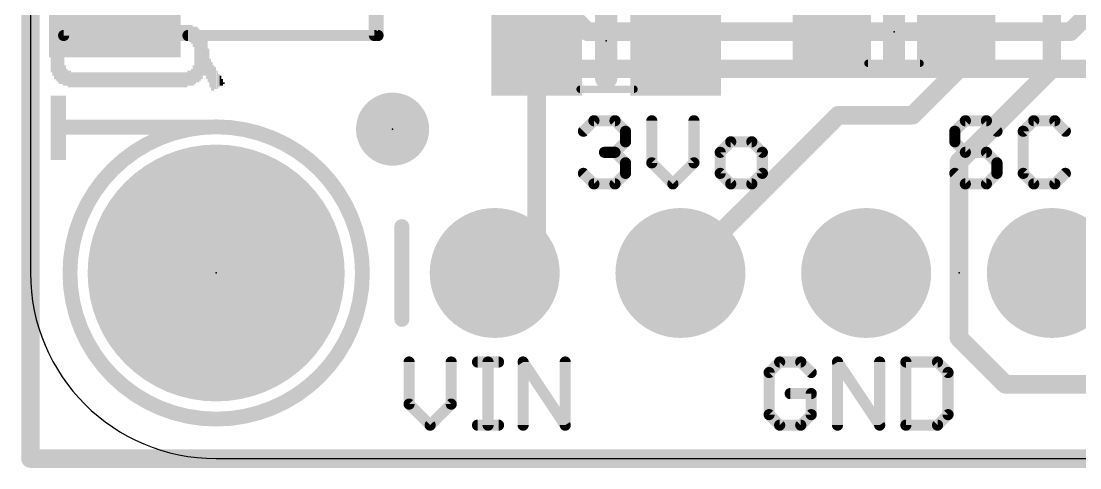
# Model space of a CAD drawing. Extents: x -0.1 to 25.5, y -0.1 to 17.9.
# Drawn here: x -0.13 to 14.35, y -0.13 to 5.99 of the extents above; entities that cross this region are included whole.
import ezdxf

# ---------------------------------------------------------------- set-up
doc = ezdxf.new("R2010")
doc.units = 0
for name, color, linetype in [('1', 12, 'CONTINUOUS'), ('16', 5, 'CONTINUOUS'), ('17', 110, 'CONTINUOUS'), ('20', 53, 'CONTINUOUS'), ('21', 40, 'CONTINUOUS'), ('22', 6, 'CONTINUOUS'), ('23', 40, 'CONTINUOUS'), ('51', 253, 'CONTINUOUS')]:
    doc.layers.add(name, color=color, linetype=linetype)

# ---------------------------------------------------------------- blocks, each defined once
blk = doc.blocks.new('RECT')
blk.add_solid([(-0.5, -0.5), (0.5, -0.5), (-0.5, 0.5), (0.5, 0.5)])
blk = doc.blocks.new('PIE')
at = {"const_width": 0.5}
blk.add_lwpolyline([(0, -0.25, 1), (0, 0.25, 1), (0, -0.25)], format="xyb", dxfattribs=at)
blk = doc.blocks.new('ROUNDP')
at = {"const_width": 0.5}
blk.add_lwpolyline([(0, -0.25, 1), (0, 0.25, 1), (0, -0.25)], format="xyb", dxfattribs=at)

msp = doc.modelspace()

# ---------------------------------------------------------------- linework, layer by layer
at = {"layer": '1', "const_width": 0.254}
for points in [[(0, 0), (0, 17.78)], [(13.97, 8.3495), (13.97, 5.334)], [(6.924, 7.2089), (6.924, 5.715)], [(8.824, 5.715), (8.128, 6.411)], [(12.95, 6.131), (12.661, 5.842)], [(12.661, 5.295), (12.661, 5.842)], [(6.924, 5.715), (6.924, 3.114)], [(12.065, 4.699), (12.661, 5.295)], [(13.97, 5.334), (12.7, 4.064)], [(8.89, 2.54), (11.049, 4.699)], [(11.049, 4.699), (12.065, 4.699)], [(12.7, 4.064), (12.7, 1.651)], [(14.859, 3.429), (13.97, 2.54)], [(6.35, 2.54), (6.924, 3.114)], [(12.7, 1.651), (13.335, 1.016)], [(13.335, 1.016), (18.034, 1.016)], [(25.4, 0), (0, 0)]]:
    msp.add_lwpolyline(points, dxfattribs=at)
at = {"layer": '1', "const_width": 0.127}
for points in [[(12.7245, 5.842, 1), (12.5975, 5.842)], [(12.6161, 5.8869, 1), (12.7059, 5.7971)], [(6.9875, 5.715, 1), (6.8605, 5.715)], [(8.7791, 5.6701, 1), (8.8689, 5.7599)], [(6.8605, 5.715, 1), (6.9875, 5.715)], [(12.5975, 5.295, 1), (12.7245, 5.295)], [(12.7059, 5.2501, 1), (12.6161, 5.3399)], [(13.9065, 5.334, 1), (14.0335, 5.334)], [(14.0149, 5.2891, 1), (13.9251, 5.3789)], [(11.049, 4.7625, 1), (11.049, 4.6355)], [(11.0939, 4.6541, 1), (11.0041, 4.7439)], [(12.0201, 4.7439, 1), (12.1099, 4.6541)], [(12.065, 4.6355, 1), (12.065, 4.7625)], [(12.7635, 4.064, 1), (12.6365, 4.064)], [(12.6551, 4.1089, 1), (12.7449, 4.0191)], [(6.9689, 3.0691, 1), (6.8791, 3.1589)], [(6.8605, 3.114, 1), (6.9875, 3.114)], [(6.3051, 2.5849, 1), (6.3949, 2.4951)], [(8.8451, 2.5849, 1), (8.9349, 2.4951)], [(13.9251, 2.5849, 1), (14.0149, 2.4951)], [(12.7449, 1.6959, 1), (12.6551, 1.6061)], [(12.6365, 1.651, 1), (12.7635, 1.651)], [(13.335, 1.0795, 1), (13.335, 0.9525)], [(13.2901, 0.9711, 1), (13.3799, 1.0609)], [(0, 0.0635, 1), (0, -0.0635)], [(-0.0635, 0, 1), (0.0635, 0)]]:
    msp.add_lwpolyline(points, format="xyb", dxfattribs=at)
at = {"layer": '16', "const_width": 0.254}
for points in [[(0, 0), (0, 17.78)], [(7.62, 5.842), (6.477, 6.985)], [(6.1819, 6.4262), (7.2741, 5.334)], [(14.224, 5.842), (14.859, 6.477)], [(14.224, 5.842), (7.62, 5.842)], [(7.2741, 5.334), (16.51, 5.334)], [(25.4, 0), (0, 0)]]:
    msp.add_lwpolyline(points, dxfattribs=at)
at = {"layer": '16', "const_width": 0.127}
for points in [[(7.62, 5.9055, 1), (7.62, 5.7785)], [(7.5751, 5.7971, 1), (7.6649, 5.8869)], [(14.1791, 5.8869, 1), (14.2689, 5.7971)], [(14.224, 5.7785, 1), (14.224, 5.9055)], [(7.2741, 5.3975, 1), (7.2741, 5.2705)], [(7.2292, 5.2891, 1), (7.319, 5.3789)], [(0, 0.0635, 1), (0, -0.0635)], [(-0.0635, 0, 1), (0.0635, 0)]]:
    msp.add_lwpolyline(points, format="xyb", dxfattribs=at)
at = {"layer": '20'}
for p, q in [((0, 15.24), (0, 2.54)), ((2.54, 0), (22.86, 0))]:
    msp.add_line(p, q, dxfattribs=at)
msp.add_arc((2.54, 2.54), 2.54, 180, 270, dxfattribs=at)
at = {"layer": '21'}
for points, const_width in [([(4.754, 6.99), (4.754, 5.79)], 0.1524), ([(7.874, 6.223), (7.874, 5.207)], 0.3048), ([(11.811, 5.442), (11.811, 6.242)], 0.3048), ([(4.754, 5.79), (2.154, 5.79)], 0.1524), ([(7.5629, 4.4795), (7.707, 4.6235)], 0.1524), ([(7.707, 4.6235), (7.9951, 4.6235)], 0.1524), ([(7.9951, 4.6235), (8.1391, 4.4795)], 0.1524), ([(8.4984, 4.6235), (8.4984, 4.0473)], 0.1524), ([(9.0747, 4.0473), (9.0747, 4.6235)], 0.1524), ([(12.787, 4.6235), (12.6429, 4.4795)], 0.1524), ([(13.0751, 4.6235), (12.787, 4.6235)], 0.1524), ([(13.2191, 4.4795), (13.0751, 4.6235)], 0.1524), ([(13.7225, 4.6235), (13.5784, 4.4795)], 0.1524), ([(14.0106, 4.6235), (13.7225, 4.6235)], 0.1524), ([(14.1547, 4.4795), (14.0106, 4.6235)], 0.1524), ([(8.1391, 4.4795), (8.1391, 4.3354)], 0.1524), ([(12.6429, 4.4795), (12.6429, 4.3354)], 0.1524), ([(13.5784, 4.4795), (13.5784, 3.9033)], 0.1524), ([(8.1391, 4.3354), (7.9951, 4.1914)], 0.1524), ([(9.578, 4.3354), (9.434, 4.1914)], 0.1524), ([(9.8661, 4.3354), (9.578, 4.3354)], 0.1524), ([(10.0102, 4.1914), (9.8661, 4.3354)], 0.1524), ([(12.6429, 4.3354), (12.787, 4.1914)], 0.1524), ([(7.9951, 4.1914), (7.851, 4.1914)], 0.1524), ([(7.9951, 4.1914), (8.1391, 4.0473)], 0.1524), ([(9.434, 4.1914), (9.434, 3.9033)], 0.1524), ([(10.0102, 3.9033), (10.0102, 4.1914)], 0.1524), ([(12.787, 4.1914), (13.0751, 4.1914)], 0.1524), ([(13.0751, 4.1914), (13.2191, 4.0473)], 0.1524), ([(8.1391, 4.0473), (8.1391, 3.9033)], 0.1524), ([(8.4984, 4.0473), (8.7866, 3.7592)], 0.1524), ([(8.7866, 3.7592), (9.0747, 4.0473)], 0.1524), ([(13.2191, 4.0473), (13.2191, 3.9033)], 0.1524), ([(7.707, 3.7592), (7.5629, 3.9033)], 0.1524), ([(8.1391, 3.9033), (7.9951, 3.7592)], 0.1524), ([(9.434, 3.9033), (9.578, 3.7592)], 0.1524), ([(9.8661, 3.7592), (10.0102, 3.9033)], 0.1524), ([(12.787, 3.7592), (12.6429, 3.9033)], 0.1524), ([(13.2191, 3.9033), (13.0751, 3.7592)], 0.1524), ([(13.5784, 3.9033), (13.7225, 3.7592)], 0.1524), ([(14.0106, 3.7592), (14.1547, 3.9033)], 0.1524), ([(7.9951, 3.7592), (7.707, 3.7592)], 0.1524), ([(9.578, 3.7592), (9.8661, 3.7592)], 0.1524), ([(13.0751, 3.7592), (12.787, 3.7592)], 0.1524), ([(13.7225, 3.7592), (14.0106, 3.7592)], 0.1524), ([(5.1788, 1.3215), (5.1788, 0.7453)], 0.1524), ([(5.7551, 0.7453), (5.7551, 1.3215)], 0.1524), ([(6.1144, 1.3215), (6.4025, 1.3215)], 0.1524), ([(6.2584, 0.4572), (6.2584, 1.3215)], 0.1524), ([(6.738, 0.4572), (6.738, 1.3215)], 0.1524), ([(6.738, 1.3215), (7.3143, 0.4572)], 0.1524), ([(7.3143, 0.4572), (7.3143, 1.3215)], 0.1524), ([(10.247, 1.3215), (10.1029, 1.1775)], 0.1524), ([(10.5351, 1.3215), (10.247, 1.3215)], 0.1524), ([(10.6791, 1.1775), (10.5351, 1.3215)], 0.1524), ([(11.0384, 0.4572), (11.0384, 1.3215)], 0.1524), ([(11.0384, 1.3215), (11.6147, 0.4572)], 0.1524), ([(11.6147, 0.4572), (11.6147, 1.3215)], 0.1524), ([(11.974, 1.3215), (11.974, 0.4572)], 0.1524), ([(12.4061, 1.3215), (11.974, 1.3215)], 0.1524), ([(12.5502, 1.1775), (12.4061, 1.3215)], 0.1524), ([(10.1029, 1.1775), (10.1029, 0.6013)], 0.1524), ([(12.5502, 0.6013), (12.5502, 1.1775)], 0.1524), ([(10.6791, 0.8894), (10.391, 0.8894)], 0.1524), ([(10.6791, 0.6013), (10.6791, 0.8894)], 0.1524), ([(5.1788, 0.7453), (5.467, 0.4572)], 0.1524), ([(5.467, 0.4572), (5.7551, 0.7453)], 0.1524), ([(10.1029, 0.6013), (10.247, 0.4572)], 0.1524), ([(10.5351, 0.4572), (10.6791, 0.6013)], 0.1524), ([(12.4061, 0.4572), (12.5502, 0.6013)], 0.1524), ([(6.1144, 0.4572), (6.4025, 0.4572)], 0.1524), ([(10.247, 0.4572), (10.5351, 0.4572)], 0.1524), ([(11.974, 0.4572), (12.4061, 0.4572)], 0.1524)]:
    msp.add_lwpolyline(points, dxfattribs=dict(at, const_width=const_width))
for points, const_width in [([(2.154, 5.8281, 1), (2.154, 5.7519)], 0.0762), ([(4.7159, 5.79, 1), (4.7921, 5.79)], 0.0762), ([(4.754, 5.7519, 1), (4.754, 5.8281)], 0.0762), ([(11.7348, 5.442, 1), (11.8872, 5.442)], 0.1524), ([(7.7978, 5.207, 1), (7.9502, 5.207)], 0.1524), ([(2.54, 0.54, 1), (2.54, 4.54, 1), (2.54, 0.54)], 0.2032), ([(7.707, 4.6616, 1), (7.707, 4.5854)], 0.0762), ([(7.7339, 4.5966, 1), (7.68, 4.6505)], 0.0762), ([(8.022, 4.6505, 1), (7.9681, 4.5966)], 0.0762), ([(7.9951, 4.5854, 1), (7.9951, 4.6616)], 0.0762), ([(8.5365, 4.6235, 1), (8.4603, 4.6235)], 0.0762), ([(9.1128, 4.6235, 1), (9.0366, 4.6235)], 0.0762), ([(12.787, 4.6616, 1), (12.787, 4.5854)], 0.0762), ([(12.8139, 4.5966, 1), (12.76, 4.6505)], 0.0762), ([(13.102, 4.6505, 1), (13.0481, 4.5966)], 0.0762), ([(13.0751, 4.5854, 1), (13.0751, 4.6616)], 0.0762), ([(13.7225, 4.6616, 1), (13.7225, 4.5854)], 0.0762), ([(13.7494, 4.5966, 1), (13.6956, 4.6505)], 0.0762), ([(14.0376, 4.6505, 1), (13.9837, 4.5966)], 0.0762), ([(14.0106, 4.5854, 1), (14.0106, 4.6616)], 0.0762), ([(7.536, 4.5064, 1), (7.5899, 4.4525)], 0.0762), ([(8.1772, 4.4795, 1), (8.101, 4.4795)], 0.0762), ([(8.1122, 4.4525, 1), (8.1661, 4.5064)], 0.0762), ([(12.681, 4.4795, 1), (12.6048, 4.4795)], 0.0762), ([(12.616, 4.5064, 1), (12.6699, 4.4525)], 0.0762), ([(13.1922, 4.4525, 1), (13.2461, 4.5064)], 0.0762), ([(13.6165, 4.4795, 1), (13.5403, 4.4795)], 0.0762), ([(13.5515, 4.5064, 1), (13.6054, 4.4525)], 0.0762), ([(14.1277, 4.4525, 1), (14.1816, 4.5064)], 0.0762), ([(8.101, 4.3354, 1), (8.1772, 4.3354)], 0.0762), ([(8.1661, 4.3085, 1), (8.1122, 4.3624)], 0.0762), ([(9.578, 4.3735, 1), (9.578, 4.2973)], 0.0762), ([(9.605, 4.3085, 1), (9.5511, 4.3624)], 0.0762), ([(9.8931, 4.3624, 1), (9.8392, 4.3085)], 0.0762), ([(9.8661, 4.2973, 1), (9.8661, 4.3735)], 0.0762), ([(12.6699, 4.3624, 1), (12.616, 4.3085)], 0.0762), ([(12.6048, 4.3354, 1), (12.681, 4.3354)], 0.0762), ([(7.851, 4.2295, 1), (7.851, 4.1533)], 0.0762), ([(8.022, 4.2183, 1), (7.9681, 4.1644)], 0.0762), ([(7.9681, 4.2183, 1), (8.022, 4.1644)], 0.0762), ([(7.9951, 4.1533, 1), (7.9951, 4.2295)], 0.0762), ([(9.407, 4.2183, 1), (9.4609, 4.1644)], 0.0762), ([(9.4721, 4.1914, 1), (9.3959, 4.1914)], 0.0762), ([(10.0483, 4.1914, 1), (9.9721, 4.1914)], 0.0762), ([(9.9832, 4.1644, 1), (10.0371, 4.2183)], 0.0762), ([(12.787, 4.2295, 1), (12.787, 4.1533)], 0.0762), ([(12.76, 4.1644, 1), (12.8139, 4.2183)], 0.0762), ([(13.102, 4.2183, 1), (13.0481, 4.1644)], 0.0762), ([(13.0751, 4.1533, 1), (13.0751, 4.2295)], 0.0762), ([(8.1772, 4.0473, 1), (8.101, 4.0473)], 0.0762), ([(8.1122, 4.0204, 1), (8.1661, 4.0743)], 0.0762), ([(8.5254, 4.0743, 1), (8.4715, 4.0204)], 0.0762), ([(8.4603, 4.0473, 1), (8.5365, 4.0473)], 0.0762), ([(9.0366, 4.0473, 1), (9.1128, 4.0473)], 0.0762), ([(9.1016, 4.0204, 1), (9.0477, 4.0743)], 0.0762), ([(13.2572, 4.0473, 1), (13.181, 4.0473)], 0.0762), ([(13.1922, 4.0204, 1), (13.2461, 4.0743)], 0.0762), ([(7.5899, 3.9302, 1), (7.536, 3.8763)], 0.0762), ([(8.101, 3.9033, 1), (8.1772, 3.9033)], 0.0762), ([(8.1661, 3.8763, 1), (8.1122, 3.9302)], 0.0762), ([(9.4609, 3.9302, 1), (9.407, 3.8763)], 0.0762), ([(9.3959, 3.9033, 1), (9.4721, 3.9033)], 0.0762), ([(9.9721, 3.9033, 1), (10.0483, 3.9033)], 0.0762), ([(10.0371, 3.8763, 1), (9.9832, 3.9302)], 0.0762), ([(12.6699, 3.9302, 1), (12.616, 3.8763)], 0.0762), ([(13.181, 3.9033, 1), (13.2572, 3.9033)], 0.0762), ([(13.2461, 3.8763, 1), (13.1922, 3.9302)], 0.0762), ([(13.6054, 3.9302, 1), (13.5515, 3.8763)], 0.0762), ([(13.5403, 3.9033, 1), (13.6165, 3.9033)], 0.0762), ([(14.1816, 3.8763, 1), (14.1277, 3.9302)], 0.0762), ([(7.707, 3.7973, 1), (7.707, 3.7211)], 0.0762), ([(7.68, 3.7323, 1), (7.7339, 3.7861)], 0.0762), ([(7.9681, 3.7861, 1), (8.022, 3.7323)], 0.0762), ([(7.9951, 3.7211, 1), (7.9951, 3.7973)], 0.0762), ([(8.7596, 3.7861, 1), (8.8135, 3.7323)], 0.0762), ([(8.7596, 3.7323, 1), (8.8135, 3.7861)], 0.0762), ([(9.578, 3.7973, 1), (9.578, 3.7211)], 0.0762), ([(9.5511, 3.7323, 1), (9.605, 3.7861)], 0.0762), ([(9.8392, 3.7861, 1), (9.8931, 3.7323)], 0.0762), ([(9.8661, 3.7211, 1), (9.8661, 3.7973)], 0.0762), ([(12.787, 3.7973, 1), (12.787, 3.7211)], 0.0762), ([(12.76, 3.7323, 1), (12.8139, 3.7861)], 0.0762), ([(13.0481, 3.7861, 1), (13.102, 3.7323)], 0.0762), ([(13.0751, 3.7211, 1), (13.0751, 3.7973)], 0.0762), ([(13.7225, 3.7973, 1), (13.7225, 3.7211)], 0.0762), ([(13.6956, 3.7323, 1), (13.7494, 3.7861)], 0.0762), ([(13.9837, 3.7861, 1), (14.0376, 3.7323)], 0.0762), ([(14.0106, 3.7211, 1), (14.0106, 3.7973)], 0.0762), ([(5.2169, 1.3215, 1), (5.1407, 1.3215)], 0.0762), ([(5.7932, 1.3215, 1), (5.717, 1.3215)], 0.0762), ([(6.1144, 1.3596, 1), (6.1144, 1.2834)], 0.0762), ([(6.2965, 1.3215, 1), (6.2203, 1.3215)], 0.0762), ([(6.4025, 1.2834, 1), (6.4025, 1.3596)], 0.0762), ([(6.7697, 1.3427, 1), (6.7063, 1.3004)], 0.0762), ([(6.7761, 1.3215, 1), (6.6999, 1.3215)], 0.0762), ([(7.3524, 1.3215, 1), (7.2762, 1.3215)], 0.0762), ([(10.247, 1.3596, 1), (10.247, 1.2834)], 0.0762), ([(10.2739, 1.2946, 1), (10.22, 1.3485)], 0.0762), ([(10.562, 1.3485, 1), (10.5081, 1.2946)], 0.0762), ([(10.5351, 1.2834, 1), (10.5351, 1.3596)], 0.0762), ([(11.0701, 1.3427, 1), (11.0067, 1.3004)], 0.0762), ([(11.0765, 1.3215, 1), (11.0003, 1.3215)], 0.0762), ([(11.6528, 1.3215, 1), (11.5766, 1.3215)], 0.0762), ([(12.0121, 1.3215, 1), (11.9359, 1.3215)], 0.0762), ([(11.974, 1.3596, 1), (11.974, 1.2834)], 0.0762), ([(12.4331, 1.3485, 1), (12.3792, 1.2946)], 0.0762), ([(12.4061, 1.2834, 1), (12.4061, 1.3596)], 0.0762), ([(10.141, 1.1775, 1), (10.0648, 1.1775)], 0.0762), ([(10.076, 1.2044, 1), (10.1299, 1.1505)], 0.0762), ([(10.6522, 1.1505, 1), (10.7061, 1.2044)], 0.0762), ([(12.5883, 1.1775, 1), (12.5121, 1.1775)], 0.0762), ([(12.5232, 1.1505, 1), (12.5771, 1.2044)], 0.0762), ([(10.391, 0.9275, 1), (10.391, 0.8513)], 0.0762), ([(10.7172, 0.8894, 1), (10.641, 0.8894)], 0.0762), ([(10.6791, 0.8513, 1), (10.6791, 0.9275)], 0.0762), ([(5.2058, 0.7723, 1), (5.1519, 0.7184)], 0.0762), ([(5.1407, 0.7453, 1), (5.2169, 0.7453)], 0.0762), ([(5.717, 0.7453, 1), (5.7932, 0.7453)], 0.0762), ([(5.782, 0.7184, 1), (5.7281, 0.7723)], 0.0762), ([(10.1299, 0.6282, 1), (10.076, 0.5743)], 0.0762), ([(10.0648, 0.6013, 1), (10.141, 0.6013)], 0.0762), ([(10.641, 0.6013, 1), (10.7172, 0.6013)], 0.0762), ([(10.7061, 0.5743, 1), (10.6522, 0.6282)], 0.0762), ([(12.5121, 0.6013, 1), (12.5883, 0.6013)], 0.0762), ([(12.5771, 0.5743, 1), (12.5232, 0.6282)], 0.0762), ([(5.44, 0.4841, 1), (5.4939, 0.4303)], 0.0762), ([(5.44, 0.4303, 1), (5.4939, 0.4841)], 0.0762), ([(6.1144, 0.4953, 1), (6.1144, 0.4191)], 0.0762), ([(6.2203, 0.4572, 1), (6.2965, 0.4572)], 0.0762), ([(6.4025, 0.4191, 1), (6.4025, 0.4953)], 0.0762), ([(6.6999, 0.4572, 1), (6.7761, 0.4572)], 0.0762), ([(7.2762, 0.4572, 1), (7.3524, 0.4572)], 0.0762), ([(7.2826, 0.4361, 1), (7.346, 0.4783)], 0.0762), ([(10.247, 0.4953, 1), (10.247, 0.4191)], 0.0762), ([(10.22, 0.4303, 1), (10.2739, 0.4841)], 0.0762), ([(10.5081, 0.4841, 1), (10.562, 0.4303)], 0.0762), ([(10.5351, 0.4191, 1), (10.5351, 0.4953)], 0.0762), ([(11.0003, 0.4572, 1), (11.0765, 0.4572)], 0.0762), ([(11.5766, 0.4572, 1), (11.6528, 0.4572)], 0.0762), ([(11.583, 0.4361, 1), (11.6464, 0.4783)], 0.0762), ([(11.974, 0.4953, 1), (11.974, 0.4191)], 0.0762), ([(11.9359, 0.4572, 1), (12.0121, 0.4572)], 0.0762), ([(12.3792, 0.4841, 1), (12.4331, 0.4303)], 0.0762), ([(12.4061, 0.4191, 1), (12.4061, 0.4953)], 0.0762)]:
    msp.add_lwpolyline(points, format="xyb", dxfattribs=dict(at, const_width=const_width))
at = {"layer": '23'}
for p in [(11.811, 5.842), (7.874, 5.715), (4.953, 4.5085), (2.54, 2.54), (12.7, 2.54)]:
    msp.add_point(p, dxfattribs=at)
at = {"layer": '51'}
for points, const_width in [([(0.454, 5.79), (0.454, 11.89)], 0.1524), ([(4.704, 11.89), (4.704, 5.79)], 0.1524), ([(4.704, 5.79), (0.454, 5.79)], 0.1524), ([(12.167, 5.41), (11.455, 5.41)], 0.1016), ([(7.518, 5.055), (8.255, 5.055)], 0.1016), ([(5.08, 3.175), (5.08, 1.905)], 0.2032)]:
    msp.add_lwpolyline(points, dxfattribs=dict(at, const_width=const_width))
for points, const_width in [([(0.454, 5.8281, 1), (0.454, 5.7519)], 0.0762), ([(0.4159, 5.79, 1), (0.4921, 5.79)], 0.0762), ([(4.6659, 5.79, 1), (4.7421, 5.79)], 0.0762), ([(4.704, 5.7519, 1), (4.704, 5.8281)], 0.0762), ([(11.455, 5.4354, 1), (11.455, 5.3846)], 0.0508), ([(12.167, 5.3846, 1), (12.167, 5.4354)], 0.0508), ([(7.518, 5.0804, 1), (7.518, 5.0296)], 0.0508), ([(8.255, 5.0296, 1), (8.255, 5.0804)], 0.0508), ([(5.1308, 3.175, 1), (5.0292, 3.175)], 0.1016), ([(5.0292, 1.905, 1), (5.1308, 1.905)], 0.1016)]:
    msp.add_lwpolyline(points, format="xyb", dxfattribs=dict(at, const_width=const_width))

# ---------------------------------------------------------------- block references
at = {"layer": '1'}
for p, xscale, yscale in [((1.154, 6.09), 1.8, 1.2), ((6.924, 5.715), 1.24, 1.5), ((8.824, 5.715), 1.24, 1.5)]:
    msp.add_blockref('RECT', p, dxfattribs=dict(at, xscale=xscale, yscale=yscale))
at = {"layer": '1', "xscale": 1.075, "rotation": 180}
for p in [(10.961, 5.842), (12.661, 5.842)]:
    msp.add_blockref('RECT', p, dxfattribs=at)
at = {"layer": '1'}
msp.add_blockref('PIE', (4.953, 4.5085), dxfattribs=at)
at = {"layer": '17', "xscale": 3.516, "yscale": 3.516}
msp.add_blockref('ROUNDP', (2.54, 2.54), dxfattribs=at)
msp.add_blockref('ROUNDP', (2.54, 2.54), dxfattribs=at)
at = {"layer": '17', "xscale": 1.778, "yscale": 1.778, "rotation": 90}
for p in [(6.35, 2.54), (6.35, 2.54), (8.89, 2.54), (8.89, 2.54), (11.43, 2.54), (11.43, 2.54), (13.97, 2.54), (13.97, 2.54)]:
    msp.add_blockref('ROUNDP', p, dxfattribs=at)
at = {"layer": '22', "rotation": 270}
for p, xscale, yscale in [((0.3118, 5.5194), 0.5537, 0.0231), ((0.3349, 5.5067), 0.6248, 0.0231), ((0.358, 5.5067), 0.6706, 0.0231), ((0.381, 5.5067), 0.7163, 0.0229), ((0.404, 5.5067), 0.762, 0.0231), ((0.4271, 5.5067), 0.762, 0.0231), ((0.4502, 5.5067), 0.8077, 0.0231), ((0.4733, 5.7721), 0.2769, 0.0231), ((0.4964, 5.8064), 0.254, 0.0231), ((0.5196, 5.8179), 0.2311, 0.0231), ((0.5427, 5.8306), 0.2057, 0.0231), ((0.5658, 5.8306), 0.2057, 0.0231), ((0.5889, 5.8306), 0.2057, 0.0231), ((0.612, 5.8306), 0.2057, 0.0231), ((0.635, 5.8306), 0.2057, 0.0229), ((0.658, 5.842), 0.1829, 0.0231), ((0.6811, 5.842), 0.1829, 0.0231), ((0.7042, 5.842), 0.1829, 0.0231), ((0.7273, 5.842), 0.1829, 0.0231), ((0.7504, 5.842), 0.1829, 0.0231), ((0.7736, 5.842), 0.1829, 0.0231), ((0.7967, 5.842), 0.1829, 0.0231), ((0.8198, 5.842), 0.1829, 0.0231), ((0.8429, 5.842), 0.1829, 0.0231), ((0.866, 5.842), 0.1829, 0.0231), ((0.889, 5.842), 0.1829, 0.0229), ((0.912, 5.842), 0.1829, 0.0231), ((0.9351, 5.842), 0.1829, 0.0231), ((0.9582, 5.842), 0.1829, 0.0231), ((0.9813, 5.842), 0.1829, 0.0231), ((1.0044, 5.842), 0.1829, 0.0231), ((1.0276, 5.842), 0.1829, 0.0231), ((1.0507, 5.842), 0.1829, 0.0231), ((1.0738, 5.842), 0.1829, 0.0231), ((1.0969, 5.842), 0.1829, 0.0231), ((1.12, 5.842), 0.1829, 0.0231), ((1.143, 5.842), 0.1829, 0.0229), ((1.166, 5.842), 0.1829, 0.0231), ((1.1891, 5.842), 0.1829, 0.0231), ((1.2122, 5.842), 0.1829, 0.0231), ((1.2353, 5.842), 0.1829, 0.0231), ((1.2584, 5.842), 0.1829, 0.0231), ((1.2816, 5.842), 0.1829, 0.0231), ((1.3047, 5.842), 0.1829, 0.0231), ((1.3278, 5.842), 0.1829, 0.0231), ((1.3509, 5.842), 0.1829, 0.0231), ((1.374, 5.842), 0.1829, 0.0231), ((1.397, 5.842), 0.1829, 0.0229), ((1.42, 5.842), 0.1829, 0.0231), ((1.4431, 5.842), 0.1829, 0.0231), ((1.4662, 5.842), 0.1829, 0.0231), ((1.4893, 5.842), 0.1829, 0.0231), ((1.5124, 5.842), 0.1829, 0.0231), ((1.5356, 5.842), 0.1829, 0.0231), ((1.5587, 5.842), 0.1829, 0.0231), ((1.5818, 5.842), 0.1829, 0.0231), ((1.6049, 5.842), 0.1829, 0.0231), ((1.628, 5.842), 0.1829, 0.0231), ((1.651, 5.842), 0.1829, 0.0229), ((1.674, 5.842), 0.1829, 0.0231), ((1.6971, 5.842), 0.1829, 0.0231), ((1.7202, 5.842), 0.1829, 0.0231), ((1.7433, 5.842), 0.1829, 0.0231), ((1.7664, 5.842), 0.1829, 0.0231), ((1.7896, 5.842), 0.1829, 0.0231), ((1.8127, 5.842), 0.1829, 0.0231), ((1.8358, 5.842), 0.1829, 0.0231), ((1.8589, 5.842), 0.1829, 0.0231), ((1.882, 5.842), 0.1829, 0.0231), ((1.905, 5.842), 0.1829, 0.0229), ((1.928, 5.842), 0.1829, 0.0231), ((1.9511, 5.842), 0.1829, 0.0231), ((1.9742, 5.842), 0.1829, 0.0231), ((1.9973, 5.842), 0.1829, 0.0231), ((2.0204, 5.842), 0.1829, 0.0231), ((2.0436, 5.842), 0.1829, 0.0231), ((2.0667, 5.842), 0.1829, 0.0231), ((2.0898, 5.8306), 0.2057, 0.0231), ((2.1129, 5.8306), 0.2057, 0.0231), ((2.136, 5.8306), 0.2057, 0.0231), ((2.159, 5.8306), 0.2057, 0.0229), ((2.182, 5.8179), 0.2311, 0.0231), ((2.2051, 5.8064), 0.254, 0.0231), ((2.2282, 5.7721), 0.2769, 0.0231), ((2.2513, 5.5182), 0.7849, 0.0231), ((2.2744, 5.5296), 0.762, 0.0231), ((2.2976, 5.5182), 0.7391, 0.0231), ((2.3207, 5.5182), 0.6934, 0.0231), ((2.3438, 5.5182), 0.6477, 0.0231), ((2.3669, 5.5309), 0.5766, 0.0231), ((2.39, 5.5194), 0.5537, 0.0231), ((0.2887, 5.508), 0.4394, 0.0231), ((2.413, 5.461), 0.5334, 0.0229), ((2.436, 5.3797), 0.4623, 0.0231), ((0.4733, 5.2413), 0.2769, 0.0231), ((2.2282, 5.2413), 0.2769, 0.0231), ((2.4591, 5.2769), 0.3937, 0.0231), ((2.4822, 5.2299), 0.3912, 0.0231), ((2.5053, 5.207), 0.3454, 0.0231), ((0.4964, 5.2184), 0.2311, 0.0231), ((0.5196, 5.1956), 0.2311, 0.0231), ((0.5427, 5.1956), 0.2311, 0.0231), ((0.5658, 5.1841), 0.2083, 0.0231), ((0.5889, 5.1841), 0.2083, 0.0231), ((0.612, 5.1841), 0.2083, 0.0231), ((0.635, 5.1841), 0.2083, 0.0229), ((0.658, 5.1841), 0.2083, 0.0231), ((0.6811, 5.1841), 0.2083, 0.0231), ((0.7042, 5.1841), 0.2083, 0.0231), ((0.7273, 5.1841), 0.2083, 0.0231), ((0.7504, 5.1841), 0.2083, 0.0231), ((0.7736, 5.1841), 0.2083, 0.0231), ((0.7967, 5.1841), 0.2083, 0.0231), ((0.8198, 5.1841), 0.2083, 0.0231), ((0.8429, 5.1841), 0.2083, 0.0231), ((0.866, 5.1841), 0.2083, 0.0231), ((0.889, 5.1841), 0.2083, 0.0229), ((0.912, 5.1841), 0.2083, 0.0231), ((0.9351, 5.1841), 0.2083, 0.0231), ((0.9582, 5.1841), 0.2083, 0.0231), ((0.9813, 5.1841), 0.2083, 0.0231), ((1.0044, 5.1841), 0.2083, 0.0231), ((1.0276, 5.1841), 0.2083, 0.0231), ((1.0507, 5.1841), 0.2083, 0.0231), ((1.0738, 5.1841), 0.2083, 0.0231), ((1.0969, 5.1841), 0.2083, 0.0231), ((1.12, 5.1841), 0.2083, 0.0231), ((1.143, 5.1841), 0.2083, 0.0229), ((1.166, 5.1841), 0.2083, 0.0231), ((1.1891, 5.1841), 0.2083, 0.0231), ((1.2122, 5.1841), 0.2083, 0.0231), ((1.2353, 5.1841), 0.2083, 0.0231), ((1.2584, 5.1841), 0.2083, 0.0231), ((1.2816, 5.1841), 0.2083, 0.0231), ((1.3047, 5.1841), 0.2083, 0.0231), ((1.3278, 5.1841), 0.2083, 0.0231), ((1.3509, 5.1841), 0.2083, 0.0231), ((1.374, 5.1841), 0.2083, 0.0231), ((1.397, 5.1841), 0.2083, 0.0229), ((1.42, 5.1841), 0.2083, 0.0231), ((1.4431, 5.1841), 0.2083, 0.0231), ((1.4662, 5.1841), 0.2083, 0.0231), ((1.4893, 5.1841), 0.2083, 0.0231), ((1.5124, 5.1841), 0.2083, 0.0231), ((1.5356, 5.1841), 0.2083, 0.0231), ((1.5587, 5.1841), 0.2083, 0.0231), ((1.5818, 5.1841), 0.2083, 0.0231), ((1.6049, 5.1841), 0.2083, 0.0231), ((1.628, 5.1841), 0.2083, 0.0231), ((1.651, 5.1841), 0.2083, 0.0229), ((1.674, 5.1841), 0.2083, 0.0231), ((1.6971, 5.1841), 0.2083, 0.0231), ((1.7202, 5.1841), 0.2083, 0.0231), ((1.7433, 5.1841), 0.2083, 0.0231), ((1.7664, 5.1841), 0.2083, 0.0231), ((1.7896, 5.1841), 0.2083, 0.0231), ((1.8127, 5.1841), 0.2083, 0.0231), ((1.8358, 5.1841), 0.2083, 0.0231), ((1.8589, 5.1841), 0.2083, 0.0231), ((1.882, 5.1841), 0.2083, 0.0231), ((1.905, 5.1841), 0.2083, 0.0229), ((1.928, 5.1841), 0.2083, 0.0231), ((1.9511, 5.1841), 0.2083, 0.0231), ((1.9742, 5.1841), 0.2083, 0.0231), ((1.9973, 5.1841), 0.2083, 0.0231), ((2.0204, 5.1841), 0.2083, 0.0231), ((2.0436, 5.1841), 0.2083, 0.0231), ((2.0667, 5.1841), 0.2083, 0.0231), ((2.0898, 5.1841), 0.2083, 0.0231), ((2.1129, 5.1841), 0.2083, 0.0231), ((2.136, 5.1841), 0.2083, 0.0231), ((2.159, 5.207), 0.2083, 0.0229), ((2.182, 5.207), 0.2083, 0.0231), ((2.2051, 5.2184), 0.2311, 0.0231), ((2.5284, 5.207), 0.2997, 0.0231), ((2.5516, 5.1841), 0.254, 0.0231), ((2.5747, 5.1727), 0.1854, 0.0231), ((2.5978, 5.1727), 0.1397, 0.0231), ((2.6209, 5.1486), 0.0914, 0.0231), ((2.644, 5.1372), 0.0229, 0.0231), ((0.2887, 4.5263), 0.8788, 0.0231), ((0.3118, 4.5263), 0.8788, 0.0231), ((0.3349, 4.5263), 0.8788, 0.0231), ((0.358, 4.5263), 0.8788, 0.0231), ((0.381, 4.5263), 0.8788, 0.0229), ((0.404, 4.5263), 0.8788, 0.0231), ((0.4271, 4.5263), 0.8788, 0.0231), ((0.4502, 4.5263), 0.8788, 0.0231), ((0.4733, 4.5263), 0.8788, 0.0231), ((0.4964, 4.5364), 0.2083, 0.0231), ((0.5196, 4.5364), 0.2083, 0.0231), ((0.5427, 4.5364), 0.2083, 0.0231), ((0.5658, 4.5364), 0.2083, 0.0231), ((0.5889, 4.5364), 0.2083, 0.0231), ((0.612, 4.5364), 0.2083, 0.0231), ((0.635, 4.5364), 0.2083, 0.0229), ((0.658, 4.5364), 0.2083, 0.0231), ((0.6811, 4.5364), 0.2083, 0.0231), ((0.7042, 4.5364), 0.2083, 0.0231), ((0.7273, 4.5364), 0.2083, 0.0231), ((0.7504, 4.5364), 0.2083, 0.0231), ((0.7736, 4.5364), 0.2083, 0.0231), ((0.7967, 4.5364), 0.2083, 0.0231), ((0.8198, 4.5364), 0.2083, 0.0231), ((0.8429, 4.5364), 0.2083, 0.0231), ((0.866, 4.5364), 0.2083, 0.0231), ((0.889, 4.5364), 0.2083, 0.0229), ((0.912, 4.5364), 0.2083, 0.0231), ((0.9351, 4.5364), 0.2083, 0.0231), ((0.9582, 4.5364), 0.2083, 0.0231), ((0.9813, 4.5364), 0.2083, 0.0231), ((1.0044, 4.5364), 0.2083, 0.0231), ((1.0276, 4.5364), 0.2083, 0.0231), ((1.0507, 4.5364), 0.2083, 0.0231), ((1.0738, 4.5364), 0.2083, 0.0231), ((1.0969, 4.5364), 0.2083, 0.0231), ((1.12, 4.5364), 0.2083, 0.0231), ((1.143, 4.5364), 0.2083, 0.0229), ((1.166, 4.5364), 0.2083, 0.0231), ((1.1891, 4.5364), 0.2083, 0.0231), ((1.2122, 4.5364), 0.2083, 0.0231), ((1.2353, 4.5364), 0.2083, 0.0231), ((1.2584, 4.5364), 0.2083, 0.0231), ((1.2816, 4.5364), 0.2083, 0.0231), ((1.3047, 4.5364), 0.2083, 0.0231), ((1.3278, 4.5364), 0.2083, 0.0231), ((1.3509, 4.5364), 0.2083, 0.0231), ((1.374, 4.5364), 0.2083, 0.0231), ((1.397, 4.5364), 0.2083, 0.0229), ((1.42, 4.5364), 0.2083, 0.0231), ((1.4431, 4.5364), 0.2083, 0.0231), ((1.4662, 4.5364), 0.2083, 0.0231), ((1.4893, 4.5364), 0.2083, 0.0231), ((1.5124, 4.5364), 0.2083, 0.0231), ((1.5356, 4.5364), 0.2083, 0.0231), ((1.5587, 4.5364), 0.2083, 0.0231), ((1.5818, 4.5364), 0.2083, 0.0231), ((1.6049, 4.5364), 0.2083, 0.0231), ((1.628, 4.5364), 0.2083, 0.0231), ((1.651, 4.5364), 0.2083, 0.0229), ((1.674, 4.5364), 0.2083, 0.0231), ((1.6971, 4.5364), 0.2083, 0.0231), ((1.7202, 4.5364), 0.2083, 0.0231), ((1.7433, 4.5364), 0.2083, 0.0231), ((1.7664, 4.5364), 0.2083, 0.0231), ((1.7896, 4.5364), 0.2083, 0.0231), ((1.8127, 4.5364), 0.2083, 0.0231), ((1.8358, 4.5364), 0.2083, 0.0231), ((1.8589, 4.5364), 0.2083, 0.0231), ((1.882, 4.5364), 0.2083, 0.0231), ((1.905, 4.5364), 0.2083, 0.0229), ((1.928, 4.5364), 0.2083, 0.0231), ((1.9511, 4.5364), 0.2083, 0.0231), ((1.9742, 4.5364), 0.2083, 0.0231), ((1.9973, 4.5364), 0.2083, 0.0231), ((2.0204, 4.5364), 0.2083, 0.0231), ((2.0436, 4.5364), 0.2083, 0.0231), ((2.0667, 4.5364), 0.2083, 0.0231), ((2.0898, 4.5364), 0.2083, 0.0231), ((2.1129, 4.5364), 0.2083, 0.0231), ((2.136, 4.5364), 0.2083, 0.0231), ((2.159, 4.5364), 0.2083, 0.0229), ((2.182, 4.5364), 0.2083, 0.0231), ((2.2051, 4.5364), 0.2083, 0.0231), ((2.2282, 4.5364), 0.2083, 0.0231), ((2.2513, 4.5364), 0.2083, 0.0231), ((2.2744, 4.5364), 0.2083, 0.0231), ((2.2976, 4.5364), 0.2083, 0.0231), ((2.3207, 4.5364), 0.2083, 0.0231), ((2.3438, 4.5364), 0.2083, 0.0231), ((2.3669, 4.5364), 0.2083, 0.0231), ((2.39, 4.5364), 0.2083, 0.0231), ((2.413, 4.5364), 0.2083, 0.0229)]:
    msp.add_blockref('RECT', p, dxfattribs=dict(at, xscale=xscale, yscale=yscale))
at = {"layer": '51'}
for p, xscale, yscale in [((7.1569, 5.7161), 0.7501, 1.4501), ((8.6047, 5.7161), 0.7501, 1.4501), ((6.35, 2.54), 0.508, 0.508), ((8.89, 2.54), 0.508, 0.508), ((11.43, 2.54), 0.508, 0.508), ((13.97, 2.54), 0.508, 0.508)]:
    msp.add_blockref('RECT', p, dxfattribs=dict(at, xscale=xscale, yscale=yscale))
at = {"layer": '51', "xscale": 0.5001, "yscale": 0.95, "rotation": 180}
for p in [(11.2308, 5.8369), (12.3992, 5.8369)]:
    msp.add_blockref('RECT', p, dxfattribs=at)

doc.saveas('drawing.dxf')
